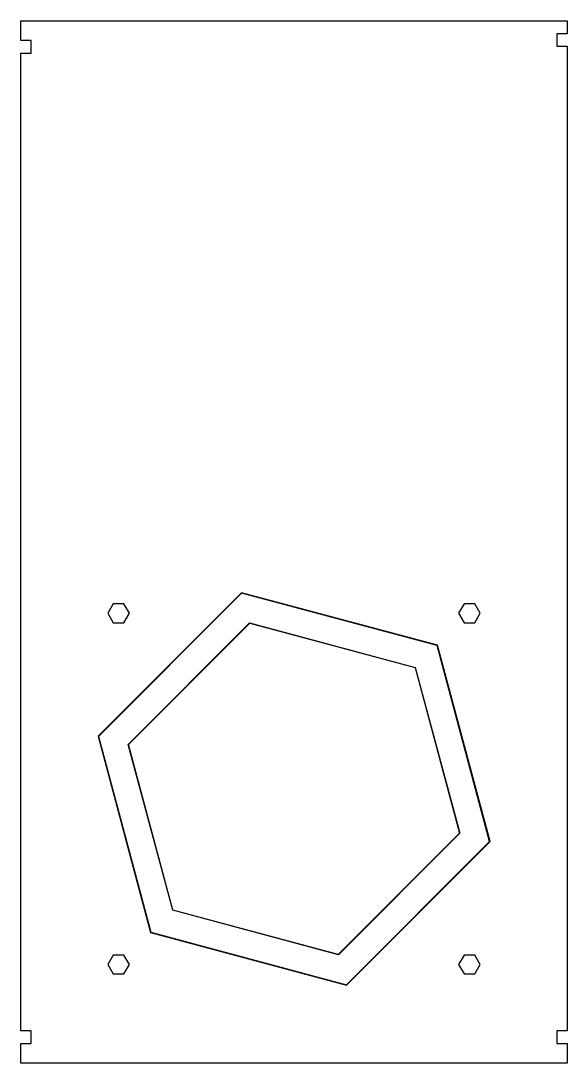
# Model space of a CAD drawing. Header units: millimetres. Extents: x 55 to 215, y 185 to 489.
import ezdxf

# ---------------------------------------------------------------- set-up
doc = ezdxf.new("R2010")
doc.units = ezdxf.units.MM
doc.layers.get('0').update_dxf_attribs({"linetype": 'CONTINUOUS'})

msp = doc.modelspace()

# ---------------------------------------------------------------- linework, layer by layer
for points in [[(212, 481.57), (215, 481.57), (215, 194.43), (212, 194.43), (212, 190.75), (215, 190.75), (215, 185), (55.5, 185), (55.5, 190.75), (58.5, 190.75), (58.5, 194.43), (55.5, 194.43), (55.5, 479.57), (58.5, 479.57), (58.5, 483.25), (55.5, 483.25), (55.5, 489), (215, 489), (215, 485.25), (212, 485.25)], [(93.36, 223.11), (150.58, 207.78), (192.47, 249.67), (177.14, 306.89), (119.92, 322.22), (78.03, 280.33)], [(150.56, 207.88), (192.37, 249.69), (177.07, 306.82), (119.94, 322.12), (78.13, 280.31), (93.43, 223.18)], [(80.86, 316.22), (82.44, 313.47), (85.62, 313.47), (87.21, 316.22), (85.62, 318.97), (82.44, 318.97)], [(184.88, 318.97), (183.29, 316.22), (184.88, 313.47), (188.06, 313.47), (189.64, 316.22), (188.06, 318.97)], [(99.83, 229.58), (86.86, 277.97), (122.28, 313.39), (170.67, 300.42), (183.64, 252.03), (148.22, 216.61)], [(170.61, 300.36), (183.55, 252.06), (148.19, 216.7), (99.89, 229.64), (86.95, 277.94), (122.31, 313.3)], [(82.44, 211.03), (85.62, 211.03), (87.21, 213.78), (85.62, 216.53), (82.44, 216.53), (80.86, 213.78)], [(189.64, 213.78), (188.06, 216.53), (184.88, 216.53), (183.29, 213.78), (184.88, 211.03), (188.06, 211.03)]]:
    msp.add_lwpolyline(points, close=True)

doc.saveas('drawing.dxf')
